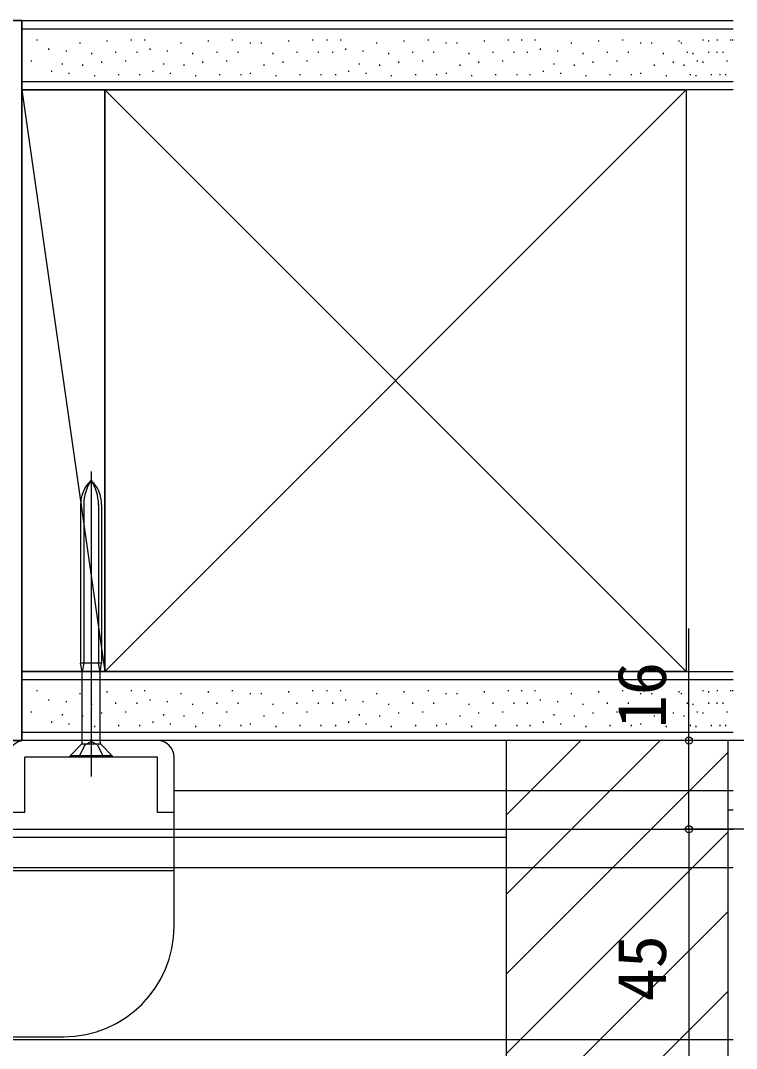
# Model space of a CAD drawing. Units: millimetres, scale not verified. Extents: x -525 to 525, y -804 to 800.
# Drawn here: x 222.1 to 351.4, y -403.4 to -217.8 of the extents above; entities that cross this region are included whole.
import ezdxf
from ezdxf.enums import TextEntityAlignment as Align

# ---------------------------------------------------------------- set-up
doc = ezdxf.new("R2010")
doc.units = ezdxf.units.MM
doc.header["$LTSCALE"] = 4
for name, color, linetype in [('0-3_YKK_12', 2, 'Continuous'), ('0-4_YKK_13', 4, 'Continuous'), ('0-5_YKK_D', 6, 'Continuous'), ('0-7_YSS_K', 3, 'Continuous')]:
    doc.layers.add(name, color=color, linetype=linetype)
doc.styles.add('ＭＳ ゴシック', font='')
doc.styles.get('ＭＳ ゴシック').set_extended_font_data('MS Gothic')

msp = doc.modelspace()

# ---------------------------------------------------------------- linework, layer by layer
at = {"layer": '0-3_YKK_12'}
msp.add_line((136.37, -363.818), (350.87, -363.818), dxfattribs=at)
msp.add_lwpolyline([(350.87, -370.816), (197.87, -370.816), (195.87, -372.816), (195.87, -399.816), (197.87, -401.816), (350.87, -401.816)], dxfattribs=at)
at = {"layer": '0-4_YKK_13'}
for p, q in [((234.87, -299.218), (234.87, -354.278)), ((232.97, -305.197), (232.97, -333.817)), ((233.545, -305.197), (233.545, -333.817)), ((236.195, -305.197), (236.195, -333.817)), ((236.77, -305.197), (236.77, -333.817)), ((236.77, -333.817), (232.97, -333.817)), ((236.483, -335.417), (236.195, -333.817)), ((236.483, -335.417), (236.77, -333.817)), ((233.258, -348.048), (233.258, -335.417)), ((236.483, -348.048), (236.483, -335.417)), ((246.87, -347.817), (222.87, -347.817)), ((233.023, -348.613), (231.07, -350.567)), ((233.725, -348.6), (232.62, -350.817)), ((233.258, -348.379), (236.483, -348.379)), ((233.725, -348.6), (234.87, -347.991)), ((236.015, -348.6), (234.87, -347.991)), ((236.015, -348.6), (237.12, -350.817)), ((236.717, -348.613), (238.67, -350.567)), ((231.07, -350.817), (231.07, -350.567)), ((238.67, -350.567), (231.07, -350.567)), ((246.87, -350.817), (222.87, -350.817)), ((222.87, -360.817), (222.87, -350.817)), ((249.87, -381.317), (249.87, -350.817)), ((198.87, -401.317), (229.87, -401.317))]:
    msp.add_line(p, q, dxfattribs=at)
for points in [[(233.545, -333.817), (233.258, -335.417), (232.97, -333.817)], [(238.67, -350.567), (238.67, -350.817), (231.07, -350.817)], [(222.87, -360.817), (219.87, -360.817), (219.87, -350.817)], [(249.87, -360.817), (246.87, -360.817), (246.87, -350.817)], [(249.87, -371.317), (216.87, -371.317), (192.87, -371.317)]]:
    msp.add_lwpolyline(points, dxfattribs=at)
for centre, radius, start, end in [((238.97, -305.197), 6, 133.10467, 180), ((241.449, -305.197), 7.904, 146.3423, 180), ((230.77, -305.197), 6, 0, 46.89533), ((228.291, -305.197), 7.904, 0, 33.6577), ((222.87, -350.817), 3, 90, 180), ((232.458, -348.048), 0.8, 315, 0), ((237.283, -348.048), 0.8, 180, 225), ((246.87, -350.817), 3, 0, 90), ((229.87, -381.317), 20, 270, 0)]:
    msp.add_arc(centre, radius, start, end, dxfattribs=at)
at = {"layer": '0-5_YKK_D'}
for p, q in [((378.772, -347.816), (341.858, -347.816)), ((380.445, -363.818), (341.858, -363.818)), ((381.445, -363.818), (341.858, -363.818)), ((342.858, -363.818), (342.858, -408.815))]:
    msp.add_line(p, q, dxfattribs=at)
msp.add_lwpolyline([(342.858, -363.818), (342.858, -347.816), (342.858, -327.607)], dxfattribs=at)
for centre in [(342.858, -347.816), (342.858, -363.818), (342.858, -363.818)]:
    msp.add_circle(centre, 0.637, dxfattribs=at)
at = {"layer": '0-7_YSS_K'}
for p, q in [((222.37, -219.316), (350.87, -219.316)), ((225.1, -221.423), (225.1, -221.223)), ((232.862, -221.951), (232.862, -221.751)), ((237.796, -221.615), (237.796, -221.415)), ((242.139, -221.423), (242.139, -221.223)), ((244.586, -221.423), (244.586, -221.223)), ((251.137, -221.951), (251.137, -221.751)), ((256.072, -221.615), (256.072, -221.415)), ((260.415, -221.423), (260.415, -221.223)), ((263.632, -221.951), (263.632, -221.751)), ((265.631, -221.951), (265.631, -221.751)), ((270.565, -221.615), (270.565, -221.415)), ((274.909, -221.423), (274.909, -221.223)), ((277.508, -221.423), (277.508, -221.223)), ((279.954, -221.423), (279.954, -221.223)), ((286.506, -221.951), (286.506, -221.751)), ((291.44, -221.615), (291.44, -221.415)), ((295.784, -221.423), (295.784, -221.223)), ((299, -221.951), (299, -221.751)), ((301, -221.951), (301, -221.751)), ((305.934, -221.615), (305.934, -221.415)), ((310.277, -221.423), (310.277, -221.223)), ((312.648, -221.423), (312.648, -221.223)), ((315.094, -221.423), (315.094, -221.223)), ((321.646, -221.951), (321.646, -221.751)), ((326.58, -221.615), (326.58, -221.415)), ((330.923, -221.423), (330.923, -221.223)), ((334.14, -221.951), (334.14, -221.751)), ((336.14, -221.951), (336.14, -221.751)), ((341.074, -221.615), (341.074, -221.415)), ((341.499, -221.951), (341.499, -221.751)), ((345.417, -221.423), (345.417, -221.223)), ((346.434, -221.615), (346.434, -221.415)), ((348.008, -221.423), (348.008, -221.223)), ((350.454, -221.423), (350.454, -221.223)), ((350.777, -221.423), (350.777, -221.223)), ((227.255, -223.073), (227.255, -222.873)), ((230.395, -223.409), (230.395, -223.209)), ((234.992, -223.858), (234.992, -223.658)), ((239.336, -223.666), (239.336, -223.466)), ((243.159, -223.666), (243.159, -223.466)), ((245.53, -223.073), (245.53, -222.873)), ((248.67, -223.409), (248.67, -223.209)), ((253.268, -223.858), (253.268, -223.658)), ((257.611, -223.666), (257.611, -223.466)), ((261.434, -223.666), (261.434, -223.466)), ((267.762, -223.858), (267.762, -223.658)), ((272.105, -223.666), (272.105, -223.466)), ((275.928, -223.666), (275.928, -223.466)), ((278.527, -223.666), (278.527, -223.466)), ((280.899, -223.073), (280.899, -222.873)), ((284.039, -223.409), (284.039, -223.209)), ((288.637, -223.858), (288.637, -223.658)), ((292.98, -223.666), (292.98, -223.466)), ((296.803, -223.666), (296.803, -223.466)), ((303.13, -223.858), (303.13, -223.658)), ((307.474, -223.666), (307.474, -223.466)), ((311.297, -223.666), (311.297, -223.466)), ((313.667, -223.666), (313.667, -223.466)), ((316.039, -223.073), (316.039, -222.873)), ((319.179, -223.409), (319.179, -223.209)), ((323.777, -223.858), (323.777, -223.658)), ((328.12, -223.666), (328.12, -223.466)), ((331.943, -223.666), (331.943, -223.466)), ((338.27, -223.858), (338.27, -223.658)), ((342.614, -223.666), (342.614, -223.466)), ((343.63, -223.858), (343.63, -223.658)), ((346.436, -223.666), (346.436, -223.466)), ((347.974, -223.666), (347.974, -223.466)), ((349.027, -223.666), (349.027, -223.466)), ((224.091, -225.236), (224.091, -225.036)), ((229.722, -225.764), (229.722, -225.564)), ((233.384, -225.976), (233.384, -225.776)), ((236.787, -225.428), (236.787, -225.228)), ((241.13, -225.236), (241.13, -225.036)), ((247.997, -225.764), (247.997, -225.564)), ((251.66, -225.976), (251.66, -225.776)), ((255.062, -225.428), (255.062, -225.228)), ((259.406, -225.236), (259.406, -225.036)), ((266.154, -225.976), (266.154, -225.776)), ((269.556, -225.428), (269.556, -225.228)), ((273.899, -225.236), (273.899, -225.036)), ((283.366, -225.764), (283.366, -225.564)), ((287.029, -225.976), (287.029, -225.776)), ((290.431, -225.428), (290.431, -225.228)), ((294.774, -225.236), (294.774, -225.036)), ((301.522, -225.976), (301.522, -225.776)), ((304.925, -225.428), (304.925, -225.228)), ((309.268, -225.236), (309.268, -225.036)), ((318.506, -225.764), (318.506, -225.564)), ((322.168, -225.976), (322.168, -225.776)), ((325.571, -225.428), (325.571, -225.228)), ((329.914, -225.236), (329.914, -225.036)), ((336.662, -225.976), (336.662, -225.776)), ((340.065, -225.428), (340.065, -225.228)), ((342.022, -225.976), (342.022, -225.776)), ((344.408, -225.236), (344.408, -225.036)), ((345.424, -225.428), (345.424, -225.228)), ((349.768, -225.236), (349.768, -225.036)), ((227.777, -227.097), (227.777, -226.897)), ((230.917, -227.434), (230.917, -227.234)), ((235.515, -227.882), (235.515, -227.682)), ((239.858, -227.69), (239.858, -227.49)), ((243.681, -227.69), (243.681, -227.49)), ((246.053, -227.097), (246.053, -226.897)), ((249.193, -227.434), (249.193, -227.234)), ((253.791, -227.882), (253.791, -227.682)), ((258.134, -227.69), (258.134, -227.49)), ((261.957, -227.69), (261.957, -227.49)), ((263.686, -227.434), (263.686, -227.234)), ((268.284, -227.882), (268.284, -227.682)), ((272.628, -227.69), (272.628, -227.49)), ((276.451, -227.69), (276.451, -227.49)), ((279.05, -227.69), (279.05, -227.49)), ((281.421, -227.097), (281.421, -226.897)), ((284.561, -227.434), (284.561, -227.234)), ((289.159, -227.882), (289.159, -227.682)), ((293.503, -227.69), (293.503, -227.49)), ((297.326, -227.69), (297.326, -227.49)), ((299.055, -227.434), (299.055, -227.234)), ((303.653, -227.882), (303.653, -227.682)), ((307.996, -227.69), (307.996, -227.49)), ((311.819, -227.69), (311.819, -227.49)), ((314.19, -227.69), (314.19, -227.49)), ((316.561, -227.097), (316.561, -226.897)), ((319.701, -227.434), (319.701, -227.234)), ((324.299, -227.882), (324.299, -227.682)), ((328.642, -227.69), (328.642, -227.49)), ((332.465, -227.69), (332.465, -227.49)), ((334.195, -227.434), (334.195, -227.234)), ((338.793, -227.882), (338.793, -227.682)), ((343.136, -227.69), (343.136, -227.49)), ((344.153, -227.882), (344.153, -227.682)), ((346.959, -227.69), (346.959, -227.49)), ((348.496, -227.69), (348.496, -227.49)), ((349.55, -227.69), (349.55, -227.49)), ((222.37, -228.816), (350.87, -228.816)), ((222.37, -230.316), (237.37, -335.316)), ((237.37, -230.316), (342.37, -335.316)), ((237.37, -335.316), (342.37, -230.316)), ((222.37, -336.816), (350.87, -336.816)), ((225.1, -338.923), (225.1, -338.723)), ((232.862, -339.451), (232.862, -339.251)), ((237.796, -339.115), (237.796, -338.915)), ((242.139, -338.923), (242.139, -338.723)), ((244.586, -338.923), (244.586, -338.723)), ((251.137, -339.451), (251.137, -339.251)), ((256.072, -339.115), (256.072, -338.915)), ((260.415, -338.923), (260.415, -338.723)), ((263.632, -339.451), (263.632, -339.251)), ((265.631, -339.451), (265.631, -339.251)), ((270.565, -339.115), (270.565, -338.915)), ((274.909, -338.923), (274.909, -338.723)), ((277.508, -338.923), (277.508, -338.723)), ((279.954, -338.923), (279.954, -338.723)), ((286.506, -339.451), (286.506, -339.251)), ((291.44, -339.115), (291.44, -338.915)), ((295.784, -338.923), (295.784, -338.723)), ((299, -339.451), (299, -339.251)), ((301, -339.451), (301, -339.251)), ((305.934, -339.115), (305.934, -338.915)), ((310.277, -338.923), (310.277, -338.723)), ((312.648, -338.923), (312.648, -338.723)), ((315.094, -338.923), (315.094, -338.723)), ((321.646, -339.451), (321.646, -339.251)), ((326.58, -339.115), (326.58, -338.915)), ((330.923, -338.923), (330.923, -338.723)), ((334.14, -339.451), (334.14, -339.251)), ((336.14, -339.451), (336.14, -339.251)), ((341.074, -339.115), (341.074, -338.915)), ((341.499, -339.451), (341.499, -339.251)), ((345.417, -338.923), (345.417, -338.723)), ((346.434, -339.115), (346.434, -338.915)), ((348.008, -338.923), (348.008, -338.723)), ((350.454, -338.923), (350.454, -338.723)), ((350.777, -338.923), (350.777, -338.723)), ((227.255, -340.573), (227.255, -340.373)), ((230.395, -340.909), (230.395, -340.709)), ((234.992, -341.358), (234.992, -341.158)), ((239.336, -341.166), (239.336, -340.966)), ((243.159, -341.166), (243.159, -340.966)), ((245.53, -340.573), (245.53, -340.373)), ((248.67, -340.909), (248.67, -340.709)), ((253.268, -341.358), (253.268, -341.158)), ((257.611, -341.166), (257.611, -340.966)), ((261.434, -341.166), (261.434, -340.966)), ((267.762, -341.358), (267.762, -341.158)), ((272.105, -341.166), (272.105, -340.966)), ((275.928, -341.166), (275.928, -340.966)), ((278.527, -341.166), (278.527, -340.966)), ((280.899, -340.573), (280.899, -340.373)), ((284.039, -340.909), (284.039, -340.709)), ((288.637, -341.358), (288.637, -341.158)), ((292.98, -341.166), (292.98, -340.966)), ((296.803, -341.166), (296.803, -340.966)), ((303.13, -341.358), (303.13, -341.158)), ((307.474, -341.166), (307.474, -340.966)), ((311.297, -341.166), (311.297, -340.966)), ((313.667, -341.166), (313.667, -340.966)), ((316.039, -340.573), (316.039, -340.373)), ((319.179, -340.909), (319.179, -340.709)), ((323.777, -341.358), (323.777, -341.158)), ((328.12, -341.166), (328.12, -340.966)), ((331.943, -341.166), (331.943, -340.966)), ((338.27, -341.358), (338.27, -341.158)), ((342.614, -341.166), (342.614, -340.966)), ((343.63, -341.358), (343.63, -341.158)), ((346.436, -341.166), (346.436, -340.966)), ((347.974, -341.166), (347.974, -340.966)), ((349.027, -341.166), (349.027, -340.966)), ((224.091, -342.736), (224.091, -342.536)), ((229.722, -343.264), (229.722, -343.064)), ((233.384, -343.476), (233.384, -343.276)), ((236.787, -342.928), (236.787, -342.728)), ((241.13, -342.736), (241.13, -342.536)), ((247.997, -343.264), (247.997, -343.064)), ((251.66, -343.476), (251.66, -343.276)), ((255.062, -342.928), (255.062, -342.728)), ((259.406, -342.736), (259.406, -342.536)), ((266.154, -343.476), (266.154, -343.276)), ((269.556, -342.928), (269.556, -342.728)), ((273.899, -342.736), (273.899, -342.536)), ((283.366, -343.264), (283.366, -343.064)), ((287.029, -343.476), (287.029, -343.276)), ((290.431, -342.928), (290.431, -342.728)), ((294.774, -342.736), (294.774, -342.536)), ((301.522, -343.476), (301.522, -343.276)), ((304.925, -342.928), (304.925, -342.728)), ((309.268, -342.736), (309.268, -342.536)), ((318.506, -343.264), (318.506, -343.064)), ((322.168, -343.476), (322.168, -343.276)), ((325.571, -342.928), (325.571, -342.728)), ((329.914, -342.736), (329.914, -342.536)), ((336.662, -343.476), (336.662, -343.276)), ((340.065, -342.928), (340.065, -342.728)), ((342.022, -343.476), (342.022, -343.276)), ((344.408, -342.736), (344.408, -342.536)), ((345.424, -342.928), (345.424, -342.728)), ((349.768, -342.736), (349.768, -342.536)), ((227.777, -344.597), (227.777, -344.397)), ((230.917, -344.934), (230.917, -344.734)), ((235.515, -345.382), (235.515, -345.182)), ((239.858, -345.19), (239.858, -344.99)), ((243.681, -345.19), (243.681, -344.99)), ((246.053, -344.597), (246.053, -344.397)), ((249.193, -344.934), (249.193, -344.734)), ((253.791, -345.382), (253.791, -345.182)), ((258.134, -345.19), (258.134, -344.99)), ((261.957, -345.19), (261.957, -344.99)), ((263.686, -344.934), (263.686, -344.734)), ((268.284, -345.382), (268.284, -345.182)), ((272.628, -345.19), (272.628, -344.99)), ((276.451, -345.19), (276.451, -344.99)), ((279.05, -345.19), (279.05, -344.99)), ((281.421, -344.597), (281.421, -344.397)), ((284.561, -344.934), (284.561, -344.734)), ((289.159, -345.382), (289.159, -345.182)), ((293.503, -345.19), (293.503, -344.99)), ((297.326, -345.19), (297.326, -344.99)), ((299.055, -344.934), (299.055, -344.734)), ((303.653, -345.382), (303.653, -345.182)), ((307.996, -345.19), (307.996, -344.99)), ((311.819, -345.19), (311.819, -344.99)), ((314.19, -345.19), (314.19, -344.99)), ((316.561, -344.597), (316.561, -344.397)), ((319.701, -344.934), (319.701, -344.734)), ((324.299, -345.382), (324.299, -345.182)), ((328.642, -345.19), (328.642, -344.99)), ((332.465, -345.19), (332.465, -344.99)), ((334.195, -344.934), (334.195, -344.734)), ((338.793, -345.382), (338.793, -345.182)), ((343.136, -345.19), (343.136, -344.99)), ((344.153, -345.382), (344.153, -345.182)), ((346.959, -345.19), (346.959, -344.99)), ((348.496, -345.19), (348.496, -344.99)), ((349.55, -345.19), (349.55, -344.99)), ((222.37, -346.316), (350.87, -346.316)), ((309.87, -347.816), (309.87, -485.316)), ((309.87, -361.26), (323.314, -347.816)), ((309.87, -375.629), (337.683, -347.816)), ((349.87, -347.816), (349.87, -485.316)), ((309.87, -389.997), (349.87, -349.997)), ((249.87, -356.82), (350.87, -356.82)), ((349.87, -360.316), (350.87, -360.316)), ((309.87, -365.316), (192.37, -365.316)), ((309.87, -404.366), (349.87, -364.366)), ((309.87, -418.734), (349.87, -378.734)), ((309.87, -433.102), (349.87, -393.102))]:
    msp.add_line(p, q, dxfattribs=at)
for points in [[(222.37, -347.816), (209.87, -347.816), (209.87, -217.816), (222.37, -217.816)], [(209.87, -347.816), (222.37, -347.816), (222.37, -217.816), (209.87, -217.816)], [(237.37, -335.316), (222.37, -335.316), (222.37, -230.316), (237.37, -230.316)], [(342.37, -335.316), (237.37, -335.316), (237.37, -230.316), (342.37, -230.316)]]:
    msp.add_lwpolyline(points, close=True, dxfattribs=at)
for points in [[(350.87, -230.316), (222.37, -230.316), (222.37, -217.816), (350.87, -217.816)], [(350.87, -347.816), (222.37, -347.816), (222.37, -335.316), (350.87, -335.316)]]:
    msp.add_lwpolyline(points, dxfattribs=at)

# ---------------------------------------------------------------- texts
at = {"layer": '0-5_YKK_D', "style": 'ＭＳ ゴシック'}
for s, p in [('16', (341.358, -345.607)), ('45', (341.358, -394.907))]:
    msp.add_text(s, height=8.798, rotation=90, dxfattribs=at).set_placement(p, align=Align.BOTTOM_LEFT)

doc.saveas('drawing.dxf')
